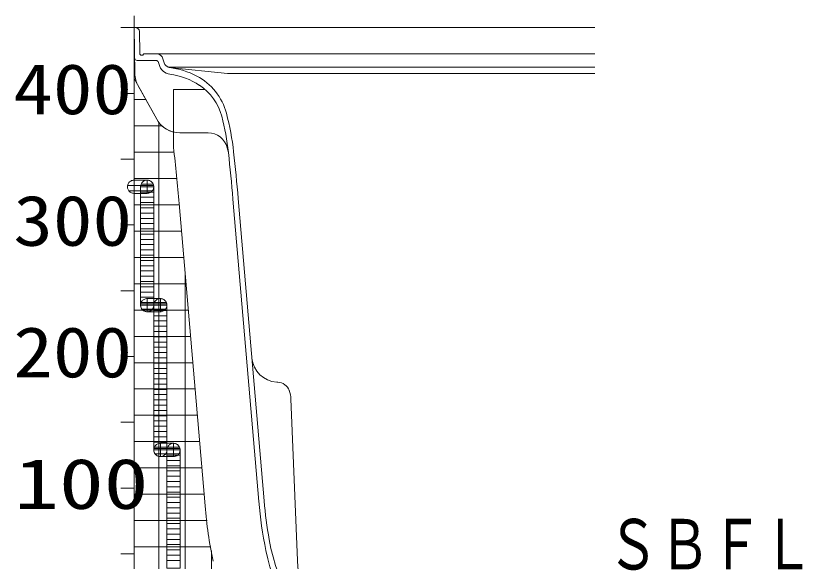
# Model space of a CAD drawing. Units: millimetres on the paper. Extents: x -305 to 305, y -152 to 152.
# Drawn here: x -124.46 to -94.58, y 61.95 to 82.69 of the extents above; entities that cross this region are included whole.
import ezdxf
from ezdxf.enums import TextEntityAlignment as Align

# ---------------------------------------------------------------- set-up
doc = ezdxf.new("R2010")
doc.units = ezdxf.units.MM
doc.layers.add('0-0_PV', color=7, linetype='Continuous', lineweight=9)
doc.styles.add('ＭＳ ゴシック', font='')
doc.styles.get('ＭＳ ゴシック').set_extended_font_data('MS Gothic')

msp = doc.modelspace()

# ---------------------------------------------------------------- linework, layer by layer
at = {"layer": '0-0_PV'}
for p, q in [((-119.963, 82.687), (-119.963, 36.437)), ((-120.463, 82.237), (-119.963, 82.237)), ((-119.963, 82.237), (-102.463, 82.237)), ((-119.932, 80.487), (-119.963, 82.237)), ((-119.746, 81.261), (-119.76, 82.09)), ((-119.843, 80.987), (-119.13, 80.987)), ((-119.671, 81.187), (-119.638, 81.187)), ((-119.588, 81.237), (-102.463, 81.237)), ((-118.823, 80.902), (-118.863, 81.052)), ((-119.011, 80.831), (-119.033, 80.913)), ((-118.678, 80.737), (-102.463, 80.737)), ((-118.623, 80.721), (-116.413, 80.487)), ((-116.413, 80.487), (-102.463, 80.487)), ((-119.806, 80.019), (-119.102, 78.751)), ((-118.463, 79.887), (-118.463, 77.683)), ((-118.463, 79.887), (-117.265, 79.887)), ((-120.463, 79.737), (-119.963, 79.737)), ((-119.963, 79.502), (-119.519, 79.502)), ((-119.017, 36.437), (-119.017, 78.625)), ((-119.963, 78.502), (-118.905, 78.502)), ((-118.463, 77.683), (-118.463, 78.265)), ((-118.228, 78.237), (-117.151, 78.237)), ((-119.963, 77.502), (-118.445, 77.502)), ((-116.423, 77.67), (-116.378, 77.487)), ((-116.423, 77.67), (-116.378, 77.487)), ((-120.463, 77.237), (-119.963, 77.237)), ((-119.963, 76.502), (-118.344, 76.502)), ((-119.963, 76.237), (-120.208, 76.237)), ((-119.463, 76.437), (-119.963, 76.437)), ((-119.463, 76.437), (-119.963, 76.437)), ((-119.463, 76.237), (-119.963, 76.237)), ((-119.213, 76.187), (-119.713, 76.187)), ((-119.234, 76.287), (-119.691, 76.287)), ((-119.218, 76.237), (-119.463, 76.237)), ((-119.963, 76.037), (-120.162, 76.037)), ((-119.463, 76.037), (-119.963, 76.037)), ((-119.213, 75.987), (-119.713, 75.987)), ((-119.263, 76.037), (-119.463, 76.037)), ((-119.213, 75.787), (-119.713, 75.787)), ((-115.221, 64.232), (-116.205, 75.72)), ((-115.022, 64.249), (-116.006, 75.737)), ((-119.963, 75.502), (-118.244, 75.502)), ((-119.213, 75.587), (-119.713, 75.587)), ((-119.213, 75.387), (-119.713, 75.387)), ((-117.264, 64.057), (-118.248, 75.545)), ((-117.264, 64.057), (-118.248, 75.545)), ((-119.213, 75.187), (-119.713, 75.187)), ((-120.463, 74.737), (-119.963, 74.737)), ((-119.213, 74.987), (-119.713, 74.987)), ((-119.213, 74.787), (-119.713, 74.787)), ((-119.963, 74.502), (-118.158, 74.502)), ((-119.213, 74.587), (-119.713, 74.587)), ((-119.213, 74.387), (-119.713, 74.387)), ((-119.213, 74.187), (-119.713, 74.187)), ((-119.213, 73.987), (-119.713, 73.987)), ((-119.963, 73.502), (-118.073, 73.502)), ((-119.213, 73.787), (-119.713, 73.787)), ((-119.213, 73.587), (-119.713, 73.587)), ((-119.213, 73.387), (-119.713, 73.387)), ((-119.213, 73.187), (-119.713, 73.187)), ((-119.213, 72.987), (-119.713, 72.987)), ((-119.213, 72.787), (-119.713, 72.787)), ((-118.017, 36.437), (-118.017, 72.855)), ((-119.963, 72.502), (-117.987, 72.502)), ((-119.213, 72.587), (-119.713, 72.587)), ((-119.213, 72.387), (-119.713, 72.387)), ((-120.463, 72.237), (-119.963, 72.237)), ((-119.213, 72.187), (-119.713, 72.187)), ((-119.213, 71.987), (-119.713, 71.987)), ((-119.213, 71.787), (-119.713, 71.787)), ((-119.463, 71.737), (-119.708, 71.737)), ((-118.963, 71.937), (-119.463, 71.937)), ((-118.963, 71.937), (-119.463, 71.937)), ((-118.963, 71.737), (-119.463, 71.737)), ((-118.734, 71.787), (-119.191, 71.787)), ((-118.718, 71.737), (-118.963, 71.737)), ((-119.963, 71.502), (-117.902, 71.502)), ((-119.263, 71.538), (-119.663, 71.538)), ((-119.463, 71.537), (-119.662, 71.537)), ((-118.963, 71.537), (-119.463, 71.537)), ((-118.713, 71.687), (-119.213, 71.687)), ((-118.713, 71.687), (-119.213, 71.687)), ((-118.713, 71.487), (-119.213, 71.487)), ((-118.763, 71.537), (-118.963, 71.537)), ((-118.713, 71.287), (-119.213, 71.287)), ((-118.713, 71.087), (-119.213, 71.087)), ((-118.713, 70.887), (-119.213, 70.887)), ((-118.713, 70.687), (-119.213, 70.687)), ((-119.963, 70.502), (-117.816, 70.502)), ((-118.713, 70.487), (-119.213, 70.487)), ((-118.713, 70.287), (-119.213, 70.287)), ((-115.543, 70.348), (-115.543, 70.347)), ((-118.713, 70.087), (-119.213, 70.087)), ((-120.463, 69.737), (-119.963, 69.737)), ((-118.713, 69.887), (-119.213, 69.887)), ((-118.713, 69.687), (-119.213, 69.687)), ((-119.963, 69.502), (-117.73, 69.502)), ((-118.713, 69.487), (-119.213, 69.487)), ((-118.713, 69.287), (-119.213, 69.287)), ((-118.713, 69.087), (-119.213, 69.087)), ((-118.713, 68.887), (-119.213, 68.887)), ((-114.543, 68.764), (-114.505, 68.762)), ((-119.963, 68.502), (-117.645, 68.502)), ((-118.713, 68.687), (-119.213, 68.687)), ((-118.713, 68.487), (-119.213, 68.487)), ((-118.713, 68.287), (-119.213, 68.287)), ((-114.001, 68.128), (-113.751, 61.98)), ((-118.713, 68.087), (-119.213, 68.087)), ((-118.713, 67.887), (-119.213, 67.887)), ((-118.713, 67.687), (-119.213, 67.687)), ((-120.463, 67.237), (-119.963, 67.237)), ((-119.963, 67.502), (-117.559, 67.502)), ((-118.713, 67.487), (-119.213, 67.487)), ((-118.713, 67.287), (-119.213, 67.287)), ((-118.713, 67.087), (-119.213, 67.087)), ((-118.713, 66.887), (-119.213, 66.887)), ((-118.713, 66.687), (-119.213, 66.687)), ((-119.963, 66.502), (-117.473, 66.502)), ((-118.713, 66.487), (-119.213, 66.487)), ((-118.463, 66.437), (-118.963, 66.437)), ((-118.463, 66.437), (-118.963, 66.437)), ((-118.713, 66.287), (-119.213, 66.287)), ((-118.963, 66.237), (-119.208, 66.237)), ((-118.763, 66.038), (-119.163, 66.038)), ((-118.963, 66.037), (-119.162, 66.037)), ((-118.463, 66.237), (-118.963, 66.237)), ((-118.463, 66.037), (-118.963, 66.037)), ((-118.213, 66.187), (-118.713, 66.187)), ((-118.234, 66.287), (-118.691, 66.287)), ((-118.218, 66.237), (-118.463, 66.237)), ((-118.263, 66.037), (-118.463, 66.037)), ((-118.213, 65.987), (-118.713, 65.987)), ((-118.213, 65.787), (-118.713, 65.787)), ((-119.963, 65.502), (-117.388, 65.502)), ((-118.213, 65.587), (-118.713, 65.587)), ((-118.213, 65.387), (-118.713, 65.387)), ((-118.213, 65.187), (-118.713, 65.187)), ((-118.213, 64.987), (-118.713, 64.987)), ((-120.463, 64.737), (-119.963, 64.737)), ((-118.213, 64.787), (-118.713, 64.787)), ((-118.213, 64.587), (-118.713, 64.587)), ((-119.963, 64.502), (-117.302, 64.502)), ((-118.213, 64.387), (-118.713, 64.387)), ((-118.213, 64.187), (-118.713, 64.187)), ((-118.213, 63.987), (-118.713, 63.987)), ((-118.213, 63.787), (-118.713, 63.787)), ((-119.963, 63.502), (-117.184, 63.502)), ((-118.213, 63.587), (-118.713, 63.587)), ((-118.213, 63.387), (-118.713, 63.387)), ((-118.213, 63.187), (-118.713, 63.187)), ((-118.213, 62.987), (-118.713, 62.987)), ((-118.213, 62.787), (-118.713, 62.787)), ((-119.963, 62.502), (-117.039, 62.502)), ((-118.213, 62.587), (-118.713, 62.587)), ((-120.463, 62.237), (-119.963, 62.237)), ((-118.213, 62.387), (-118.713, 62.387)), ((-118.213, 62.187), (-118.713, 62.187)), ((-117.017, 36.437), (-117.017, 62.353)), ((-118.213, 61.987), (-118.713, 61.987))]:
    msp.add_line(p, q, dxfattribs=at)
msp.add_lwpolyline([(-119.102, 78.751), (-119.963, 80.3), (-119.963, 36.437)], dxfattribs=at)
for points in [[(-119.963, 76.187), (-119.963, 76.437), (-119.994, 76.435), (-120.025, 76.429), (-120.055, 76.42), (-120.083, 76.406), (-120.11, 76.389), (-120.134, 76.369), (-120.155, 76.346), (-120.174, 76.321), (-120.189, 76.294), (-120.201, 76.264), (-120.208, 76.234), (-120.212, 76.203), (-120.212, 76.171), (-120.208, 76.14), (-120.201, 76.11), (-120.189, 76.081), (-120.174, 76.053), (-120.155, 76.028), (-120.134, 76.005), (-120.11, 75.985), (-120.083, 75.968), (-120.055, 75.955), (-120.025, 75.945), (-119.994, 75.939), (-119.963, 75.937)], [(-119.463, 76.437), (-119.963, 76.437), (-119.963, 75.937), (-119.463, 75.937)], [(-119.463, 76.187), (-119.213, 76.187), (-119.215, 76.218), (-119.221, 76.249), (-119.23, 76.279), (-119.244, 76.308), (-119.26, 76.334), (-119.28, 76.358), (-119.303, 76.38), (-119.329, 76.398), (-119.356, 76.413), (-119.385, 76.425), (-119.416, 76.433), (-119.447, 76.437), (-119.478, 76.437), (-119.51, 76.433), (-119.54, 76.425), (-119.569, 76.413), (-119.597, 76.398), (-119.622, 76.38), (-119.645, 76.358), (-119.665, 76.334), (-119.682, 76.308), (-119.695, 76.279), (-119.705, 76.249), (-119.711, 76.218), (-119.713, 76.187)], [(-119.213, 71.687), (-119.213, 76.187), (-119.713, 76.187), (-119.713, 71.687)], [(-119.463, 75.937), (-119.431, 75.939), (-119.401, 75.945), (-119.371, 75.955), (-119.342, 75.968), (-119.316, 75.985), (-119.292, 76.005), (-119.27, 76.028), (-119.252, 76.053), (-119.237, 76.081), (-119.225, 76.11), (-119.217, 76.14), (-119.213, 76.171), (-119.213, 76.203), (-119.217, 76.234), (-119.225, 76.264), (-119.237, 76.294), (-119.252, 76.321), (-119.27, 76.346), (-119.292, 76.369), (-119.316, 76.389), (-119.342, 76.406), (-119.371, 76.42), (-119.401, 76.429), (-119.431, 76.435), (-119.463, 76.437), (-119.463, 76.187)], [(-119.463, 71.687), (-119.463, 71.937), (-119.494, 71.935), (-119.525, 71.929), (-119.555, 71.92), (-119.583, 71.906), (-119.61, 71.889), (-119.634, 71.869), (-119.655, 71.846), (-119.674, 71.821), (-119.689, 71.794), (-119.701, 71.764), (-119.708, 71.734), (-119.712, 71.703), (-119.712, 71.671), (-119.708, 71.64), (-119.701, 71.61), (-119.689, 71.581), (-119.674, 71.553), (-119.655, 71.528), (-119.634, 71.505), (-119.61, 71.485), (-119.583, 71.468), (-119.555, 71.455), (-119.525, 71.445), (-119.494, 71.439), (-119.463, 71.437)], [(-118.963, 71.937), (-119.463, 71.937), (-119.463, 71.437), (-118.963, 71.437)], [(-118.963, 71.687), (-118.713, 71.687), (-118.715, 71.718), (-118.721, 71.749), (-118.73, 71.779), (-118.744, 71.808), (-118.76, 71.834), (-118.78, 71.858), (-118.803, 71.88), (-118.829, 71.898), (-118.856, 71.913), (-118.885, 71.925), (-118.916, 71.933), (-118.947, 71.937), (-118.978, 71.937), (-119.01, 71.933), (-119.04, 71.925), (-119.069, 71.913), (-119.097, 71.898), (-119.122, 71.88), (-119.145, 71.858), (-119.165, 71.834), (-119.182, 71.808), (-119.195, 71.779), (-119.205, 71.749), (-119.211, 71.718), (-119.213, 71.687)], [(-118.963, 71.437), (-118.931, 71.439), (-118.901, 71.445), (-118.871, 71.455), (-118.842, 71.468), (-118.816, 71.485), (-118.792, 71.505), (-118.77, 71.528), (-118.752, 71.553), (-118.737, 71.581), (-118.725, 71.61), (-118.717, 71.64), (-118.713, 71.671), (-118.713, 71.703), (-118.717, 71.734), (-118.725, 71.764), (-118.737, 71.794), (-118.752, 71.821), (-118.77, 71.846), (-118.792, 71.869), (-118.816, 71.889), (-118.842, 71.906), (-118.871, 71.92), (-118.901, 71.929), (-118.931, 71.935), (-118.963, 71.937), (-118.963, 71.687)], [(-119.713, 71.687), (-119.711, 71.656), (-119.705, 71.625), (-119.695, 71.595), (-119.682, 71.567), (-119.665, 71.54), (-119.645, 71.516), (-119.622, 71.494), (-119.597, 71.476), (-119.569, 71.461), (-119.54, 71.449), (-119.51, 71.441), (-119.478, 71.438), (-119.447, 71.438), (-119.416, 71.441), (-119.385, 71.449), (-119.356, 71.461), (-119.329, 71.476), (-119.303, 71.494), (-119.28, 71.516), (-119.26, 71.54), (-119.244, 71.567), (-119.23, 71.595), (-119.221, 71.625), (-119.215, 71.656), (-119.213, 71.687), (-119.463, 71.687)], [(-118.713, 66.187), (-118.713, 71.687), (-119.213, 71.687), (-119.213, 66.187)], [(-118.963, 66.187), (-118.963, 66.437), (-118.994, 66.435), (-119.025, 66.429), (-119.055, 66.42), (-119.083, 66.406), (-119.11, 66.389), (-119.134, 66.369), (-119.155, 66.346), (-119.174, 66.321), (-119.189, 66.294), (-119.201, 66.264), (-119.208, 66.234), (-119.212, 66.203), (-119.212, 66.171), (-119.208, 66.14), (-119.201, 66.11), (-119.189, 66.081), (-119.174, 66.053), (-119.155, 66.028), (-119.134, 66.005), (-119.11, 65.985), (-119.083, 65.968), (-119.055, 65.955), (-119.025, 65.945), (-118.994, 65.939), (-118.963, 65.937)], [(-118.463, 66.437), (-118.963, 66.437), (-118.963, 65.937), (-118.463, 65.937)], [(-118.463, 66.187), (-118.213, 66.187), (-118.215, 66.218), (-118.221, 66.249), (-118.23, 66.279), (-118.244, 66.308), (-118.26, 66.334), (-118.28, 66.358), (-118.303, 66.38), (-118.329, 66.398), (-118.356, 66.413), (-118.385, 66.425), (-118.416, 66.433), (-118.447, 66.437), (-118.478, 66.437), (-118.51, 66.433), (-118.54, 66.425), (-118.569, 66.413), (-118.597, 66.398), (-118.622, 66.38), (-118.645, 66.358), (-118.665, 66.334), (-118.682, 66.308), (-118.695, 66.279), (-118.705, 66.249), (-118.711, 66.218), (-118.713, 66.187)], [(-118.463, 65.937), (-118.431, 65.939), (-118.401, 65.945), (-118.371, 65.955), (-118.342, 65.968), (-118.316, 65.985), (-118.292, 66.005), (-118.27, 66.028), (-118.252, 66.053), (-118.237, 66.081), (-118.225, 66.11), (-118.217, 66.14), (-118.213, 66.171), (-118.213, 66.203), (-118.217, 66.234), (-118.225, 66.264), (-118.237, 66.294), (-118.252, 66.321), (-118.27, 66.346), (-118.292, 66.369), (-118.316, 66.389), (-118.342, 66.406), (-118.371, 66.42), (-118.401, 66.429), (-118.431, 66.435), (-118.463, 66.437), (-118.463, 66.187)], [(-119.213, 66.187), (-119.211, 66.156), (-119.205, 66.125), (-119.195, 66.095), (-119.182, 66.067), (-119.165, 66.04), (-119.145, 66.016), (-119.122, 65.994), (-119.097, 65.976), (-119.069, 65.961), (-119.04, 65.949), (-119.01, 65.941), (-118.978, 65.938), (-118.947, 65.938), (-118.916, 65.941), (-118.885, 65.949), (-118.856, 65.961), (-118.829, 65.976), (-118.803, 65.994), (-118.78, 66.016), (-118.76, 66.04), (-118.744, 66.067), (-118.73, 66.095), (-118.721, 66.125), (-118.715, 66.156), (-118.713, 66.187), (-118.963, 66.187)], [(-118.213, 61.687), (-118.213, 66.187), (-118.713, 66.187), (-118.713, 61.687)]]:
    msp.add_lwpolyline(points, close=True, dxfattribs=at)
for centre, radius, start, end in [((-119.91, 82.087), 0.15, 1, 90), ((-119.843, 81.087), 0.1, 181, 270), ((-119.671, 81.262), 0.075, 181, 270), ((-119.638, 81.212), 0.025, 270, 0), ((-119.588, 81.212), 0.025, 90, 180), ((-119.13, 80.887), 0.1, 15, 90), ((-119.105, 80.987), 0.25, 15, 90), ((-118.528, 80.96), 0.5, 195, 262.0407), ((-118.582, 80.967), 0.25, 195, 262.9947), ((-118.978, 77.741), 3, 62.1919, 82.9947), ((-118.932, 80.505), 1, 181, 209.0747), ((-118.978, 77.741), 2.75, 56.7709, 82.0407), ((-118.628, 78.405), 2.25, 14.8478, 62.1919), ((-118.567, 78.369), 2, 14.477, 56.7709), ((-126.119, 76.419), 10, 6.2542, 14.8478), ((-118.228, 79.237), 1, 209.0747, 256.402), ((-118.228, 79.237), 1, 209.0747, 270), ((-126.119, 76.419), 9.8, 6.2542, 14.477), ((-117.151, 77.487), 0.75, 14.0786, 90), ((-190.732, 69.338), 72.75, 4.8947, 6.58735), ((-190.732, 69.338), 72.75, 4.8947, 6.58735), ((-190.732, 69.338), 74.8, 4.8947, 6.25425), ((-190.732, 69.338), 75, 4.8947, 6.25425), ((-114.491, 69.763), 1, 184.8947, 267), ((-114.531, 68.263), 0.5, 20.5216, 87), ((-115, 68.088), 1, 2.3268, 20.5216), ((-99.081, 65.615), 16, 184.8947, 190.217), ((-99.081, 65.615), 18.25, 184.8947, 191.5691), ((-99.081, 65.615), 18.25, 184.8947, 191.5691), ((-99.081, 65.615), 16.2, 184.8947, 191.5691), ((-106.954, 64.196), 8, 190.217, 228.563), ((-107.114, 63.97), 8, 191.5691, 228.1155), ((-105.757, 62.305), 8, 182.3268, 196.0801)]:
    msp.add_arc(centre, radius, start, end, dxfattribs=at)

# ---------------------------------------------------------------- texts
at = {"layer": '0-0_PV', "style": 'ＭＳ ゴシック'}
for s, width, p in [('400', 1.15, (-124.546, 78.367)), ('300', 1.15, (-124.546, 73.367)), ('200', 1.15, (-124.546, 68.367)), ('100', 1.3, (-124.51, 63.367)), ('ＳＢＦＬ', 0.75, (-101.996, 61.066))]:
    msp.add_text(s, height=1.921, dxfattribs=dict(at, width=width)).set_placement(p, align=Align.BOTTOM_LEFT)

doc.saveas('drawing.dxf')
